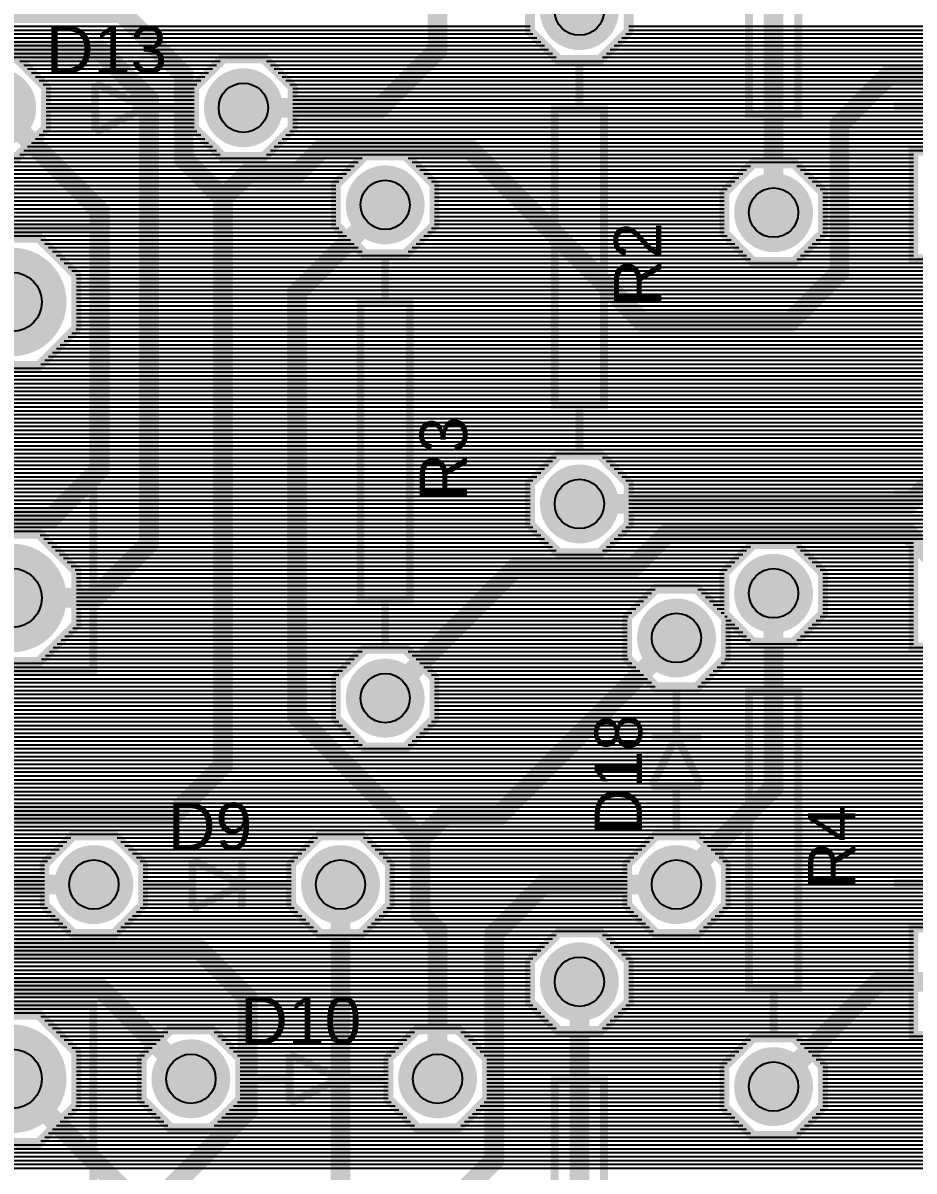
# Model space of a CAD drawing. Header units: centimetres. Extents: x -12.01 to -3.74, y 2.99 to 11.26.
# Drawn here: x -7.182 to -4.888, y 6.513 to 9.468 of the extents above; entities that cross this region are included whole.
import ezdxf

# ---------------------------------------------------------------- set-up
doc = ezdxf.new("R2010")
doc.units = ezdxf.units.CM
doc.layers.get('0').update_dxf_attribs({"linetype": 'CONTINUOUS'})

# ---------------------------------------------------------------- blocks, each defined once
blk = doc.blocks.new('EPAD')
at = {"const_width": 0.5}
blk.add_lwpolyline([(-0.25, 0, 1), (0.25, 0, 1)], format="xyb", close=True, dxfattribs=at)

msp = doc.modelspace()

# ---------------------------------------------------------------- linework, layer by layer
for points, const_width in [([(-6.75, 10.75), (-6.578, 10.922), (-4.445, 10.922), (-4.318, 10.795), (-4.318, 3.7465), (-4.445, 3.6195), (-7.8105, 3.6195), (-7.9375, 3.7465), (-7.9375, 4.1275), (-7.874, 4.191), (-7.9375, 4.2545), (-7.9375, 4.826), (-7.8105, 4.953), (-7.0485, 4.953), (-6.9215, 5.08), (-6.9215, 6.4615), (-7.21, 6.75)], 0.0508), ([(-4.75, 10), (-5.25, 9.5), (-5.25, 8.98)], 0.0508), ([(-6.6675, 9.017), (-6.76825, 9.11775), (-6.76825, 9.3345), (-6.927, 9.49325), (-9.25271, 9.49325), (-9.75, 9.99054)], 0.0508), ([(-5.3135, 9.234), (-5.1865, 9.234), (-5.1865, 9.996), (-5.3135, 9.996), (-5.3135, 9.234)], 0.02032), ([(-5.3135, 9.234), (-5.1865, 9.234), (-5.1865, 9.996), (-5.3135, 9.996), (-5.3135, 9.234)], 0.02032), ([(-6.115, 9.75), (-6.115, 9.398), (-6.263, 9.25), (-6.615, 9.25)], 0.0508), ([(-5.876999, 9.552605), (-5.876999, 9.447395), (-5.802605, 9.373001), (-5.697395, 9.373001), (-5.623001, 9.447395), (-5.623001, 9.552605), (-5.697395, 9.626999), (-5.802605, 9.626999), (-5.876999, 9.552605)], 0.0254), ([(-9.75, 8.75), (-9.102, 9.398), (-6.985, 9.398), (-6.858, 9.271), (-6.858, 8.128), (-6.998, 7.988), (-7.21, 7.988)], 0.0508), ([(-7.302605, 9.123001), (-7.197395, 9.123001), (-7.123001, 9.197395), (-7.123001, 9.302605), (-7.197395, 9.376999), (-7.302605, 9.376999), (-7.376999, 9.302605), (-7.376999, 9.197395), (-7.302605, 9.123001)], 0.0254), ([(-6.667605, 9.123001), (-6.562395, 9.123001), (-6.488001, 9.197395), (-6.488001, 9.302605), (-6.562395, 9.376999), (-6.667605, 9.376999), (-6.741999, 9.302605), (-6.741999, 9.197395), (-6.667605, 9.123001)], 0.0254), ([(-5.75, 9.373), (-5.75, 9.246)], 0.02032), ([(-5.75, 9.373), (-5.75, 9.246)], 0.02032), ([(-6.6675, 9.017), (-6.604, 9.0805), (-6.477, 9.0805), (-6.4135, 9.144), (-6.0325, 9.144), (-5.588, 8.6995), (-5.207, 8.6995), (-5.08, 8.8265), (-5.08, 9.2075), (-4.953, 9.3345), (-4.5595, 9.3345)], 0.0508), ([(-6.996, 9.3135), (-6.996, 9.1865)], 0.02032), ([(-6.996, 9.3135), (-6.869, 9.25)], 0.02032), ([(-6.996, 9.3135), (-6.996, 9.1865)], 0.02032), ([(-6.996, 9.3135), (-6.869, 9.25)], 0.02032), ([(-6.869, 9.3135), (-6.869, 9.1865)], 0.02032), ([(-6.869, 9.3135), (-6.869, 9.1865)], 0.02032), ([(-7.718, 7.988), (-7.5145, 8.1915), (-7.112, 8.1915), (-6.985, 8.3185), (-6.985, 8.985), (-7.25, 9.25)], 0.0508), ([(-7.123, 9.25), (-6.996, 9.25)], 0.02032), ([(-7.123, 9.25), (-6.996, 9.25)], 0.02032), ([(-6.996, 9.1865), (-6.869, 9.25)], 0.02032), ([(-6.996, 9.1865), (-6.869, 9.25)], 0.02032), ([(-6.869, 9.25), (-6.742, 9.25)], 0.02032), ([(-6.869, 9.25), (-6.742, 9.25)], 0.02032), ([(-5.8135, 8.484), (-5.6865, 8.484), (-5.6865, 9.246), (-5.8135, 9.246), (-5.8135, 8.484)], 0.02032), ([(-5.8135, 8.484), (-5.6865, 8.484), (-5.6865, 9.246), (-5.8135, 9.246), (-5.8135, 8.484)], 0.02032), ([(-4.9405, 9.254), (-4.8135, 9.254)], 0.02032), ([(-4.9405, 9.254), (-4.8135, 9.254)], 0.02032), ([(-5.25, 9.234), (-5.25, 9.107)], 0.02032), ([(-5.25, 9.234), (-5.25, 9.107)], 0.02032), ([(-6.376999, 9.052605), (-6.376999, 8.947395), (-6.302605, 8.873001), (-6.197395, 8.873001), (-6.123001, 8.947395), (-6.123001, 9.052605), (-6.197395, 9.126999), (-6.302605, 9.126999), (-6.376999, 9.052605)], 0.0254), ([(-4.356301, 8.860301), (-4.889699, 8.860301), (-4.889699, 9.139699), (-4.356301, 9.139699), (-4.356301, 8.860301)], 0.0254), ([(-5.376999, 9.032605), (-5.376999, 8.927395), (-5.302605, 8.853001), (-5.197395, 8.853001), (-5.123001, 8.927395), (-5.123001, 9.032605), (-5.197395, 9.106999), (-5.302605, 9.106999), (-5.376999, 9.032605)], 0.0254), ([(-6.6675, 9.017), (-6.6675, 7.5565), (-6.7945, 7.4295), (-8.6995, 7.4295), (-9.5885, 6.5405)], 0.0508), ([(-6.1595, 7.366), (-6.477, 7.6835), (-6.477, 8.773), (-6.25, 9)], 0.0508), ([(-4.75, 9), (-4.75, 8.382), (-4.902, 8.23), (-5.75, 8.23)], 0.0508), ([(-10.0262, 7.7975), (-7.0012, 7.7975), (-7.0012, 8.9405), (-10.0262, 8.9405), (-10.0262, 7.7975)], 0.02032), ([(-10.0262, 7.7975), (-7.0012, 7.7975), (-7.0012, 8.9405), (-10.0262, 8.9405), (-10.0262, 7.7975)], 0.02032), ([(-7.278386, 8.584901), (-7.141614, 8.584901), (-7.044901, 8.681614), (-7.044901, 8.818386), (-7.141614, 8.915099), (-7.278386, 8.915099), (-7.375099, 8.818386), (-7.375099, 8.681614), (-7.278386, 8.584901)], 0.0254), ([(-6.25, 8.873), (-6.25, 8.746)], 0.02032), ([(-6.25, 8.873), (-6.25, 8.746)], 0.02032), ([(-6.3135, 7.984), (-6.1865, 7.984), (-6.1865, 8.746), (-6.3135, 8.746), (-6.3135, 7.984)], 0.02032), ([(-6.3135, 7.984), (-6.1865, 7.984), (-6.1865, 8.746), (-6.3135, 8.746), (-6.3135, 7.984)], 0.02032), ([(-5.75, 8.484), (-5.75, 8.357)], 0.02032), ([(-5.75, 8.484), (-5.75, 8.357)], 0.02032), ([(-5.876999, 8.282605), (-5.876999, 8.177395), (-5.802605, 8.103001), (-5.697395, 8.103001), (-5.623001, 8.177395), (-5.623001, 8.282605), (-5.697395, 8.356999), (-5.802605, 8.356999), (-5.876999, 8.282605)], 0.0254), ([(-4.9405, 8.254), (-4.8135, 8.254)], 0.02032), ([(-4.9405, 8.254), (-4.8135, 8.254)], 0.02032), ([(-7.278386, 7.822901), (-7.141614, 7.822901), (-7.044901, 7.919614), (-7.044901, 8.056386), (-7.141614, 8.153099), (-7.278386, 8.153099), (-7.375099, 8.056386), (-7.375099, 7.919614), (-7.278386, 7.822901)], 0.0254), ([(-4.75, 8), (-4.9031, 8.1531), (-5.5245, 8.1531), (-5.6131, 8.0645), (-5.9155, 8.0645), (-6.25, 7.73)], 0.0508), ([(-5.376999, 8.052605), (-5.376999, 7.947395), (-5.302605, 7.873001), (-5.197395, 7.873001), (-5.123001, 7.947395), (-5.123001, 8.052605), (-5.197395, 8.126999), (-5.302605, 8.126999), (-5.376999, 8.052605)], 0.0254), ([(-4.356301, 7.860301), (-4.889699, 7.860301), (-4.889699, 8.139699), (-4.356301, 8.139699), (-4.356301, 7.860301)], 0.0254), ([(-5.373001, 7.832395), (-5.373001, 7.937605), (-5.447395, 8.011999), (-5.552605, 8.011999), (-5.626999, 7.937605), (-5.626999, 7.832395), (-5.552605, 7.758001), (-5.447395, 7.758001), (-5.373001, 7.832395)], 0.0254), ([(-5.5, 7.25), (-5.25, 7.5), (-5.25, 8)], 0.0508), ([(-6.25, 7.984), (-6.25, 7.857)], 0.02032), ([(-6.25, 7.984), (-6.25, 7.857)], 0.02032), ([(-6.1595, 7.366), (-6.096, 7.4295), (-5.9555, 7.4295), (-5.5, 7.885)], 0.0508), ([(-6.376999, 7.782605), (-6.376999, 7.677395), (-6.302605, 7.603001), (-6.197395, 7.603001), (-6.123001, 7.677395), (-6.123001, 7.782605), (-6.197395, 7.856999), (-6.302605, 7.856999), (-6.376999, 7.782605)], 0.0254), ([(-5.25, 7.873), (-5.25, 7.746)], 0.02032), ([(-5.25, 7.873), (-5.25, 7.746)], 0.02032), ([(-5.5, 7.631), (-5.5, 7.758)], 0.02032), ([(-5.5, 7.631), (-5.5, 7.758)], 0.02032), ([(-5.3135, 6.984), (-5.1865, 6.984), (-5.1865, 7.746), (-5.3135, 7.746), (-5.3135, 6.984)], 0.02032), ([(-5.3135, 6.984), (-5.1865, 6.984), (-5.1865, 7.746), (-5.3135, 7.746), (-5.3135, 6.984)], 0.02032), ([(-5.5635, 7.504), (-5.5, 7.631)], 0.02032), ([(-5.5635, 7.631), (-5.4365, 7.631)], 0.02032), ([(-5.5635, 7.504), (-5.5, 7.631)], 0.02032), ([(-5.5635, 7.631), (-5.4365, 7.631)], 0.02032), ([(-5.4365, 7.504), (-5.5, 7.631)], 0.02032), ([(-5.4365, 7.504), (-5.5, 7.631)], 0.02032), ([(-5.5635, 7.504), (-5.4365, 7.504)], 0.02032), ([(-5.5635, 7.504), (-5.4365, 7.504)], 0.02032), ([(-5.5, 7.377), (-5.5, 7.504)], 0.02032), ([(-5.5, 7.377), (-5.5, 7.504)], 0.02032), ([(-7.052605, 7.123001), (-6.947395, 7.123001), (-6.873001, 7.197395), (-6.873001, 7.302605), (-6.947395, 7.376999), (-7.052605, 7.376999), (-7.126999, 7.302605), (-7.126999, 7.197395), (-7.052605, 7.123001)], 0.0254), ([(-6.417605, 7.123001), (-6.312395, 7.123001), (-6.238001, 7.197395), (-6.238001, 7.302605), (-6.312395, 7.376999), (-6.417605, 7.376999), (-6.491999, 7.302605), (-6.491999, 7.197395), (-6.417605, 7.123001)], 0.0254), ([(-6.1595, 7.366), (-6.1595, 7.1755), (-6.115, 7.131), (-6.115, 6.75)], 0.0508), ([(-5.373001, 7.197395), (-5.373001, 7.302605), (-5.447395, 7.376999), (-5.552605, 7.376999), (-5.626999, 7.302605), (-5.626999, 7.197395), (-5.552605, 7.123001), (-5.447395, 7.123001), (-5.373001, 7.197395)], 0.0254), ([(-6.746, 7.3135), (-6.746, 7.1865)], 0.02032), ([(-6.746, 7.3135), (-6.619, 7.25)], 0.02032), ([(-6.746, 7.3135), (-6.746, 7.1865)], 0.02032), ([(-6.746, 7.3135), (-6.619, 7.25)], 0.02032), ([(-6.619, 7.3135), (-6.619, 7.1865)], 0.02032), ([(-6.619, 7.3135), (-6.619, 7.1865)], 0.02032), ([(-7, 7.25), (-7.874, 7.25), (-8.001, 7.123), (-8.001, 5.988), (-7.718, 5.988)], 0.0508), ([(-5.5, 7.25), (-5.842, 7.25), (-5.969, 7.123), (-5.969, 6.5405), (-6.096, 6.4135), (-6.3015, 6.4135), (-6.365, 6.477), (-6.615, 6.227), (-6.615, 5.5)], 0.0508), ([(-6.365, 6.477), (-6.365, 7.25)], 0.0508), ([(-6.873, 7.25), (-6.746, 7.25)], 0.02032), ([(-6.873, 7.25), (-6.746, 7.25)], 0.02032), ([(-6.746, 7.1865), (-6.619, 7.25)], 0.02032), ([(-6.746, 7.1865), (-6.619, 7.25)], 0.02032), ([(-6.619, 7.25), (-6.492, 7.25)], 0.02032), ([(-6.619, 7.25), (-6.492, 7.25)], 0.02032), ([(-4.9405, 7.254), (-4.8135, 7.254)], 0.02032), ([(-4.9405, 7.254), (-4.8135, 7.254)], 0.02032), ([(-5.876999, 7.052605), (-5.876999, 6.947395), (-5.802605, 6.873001), (-5.697395, 6.873001), (-5.623001, 6.947395), (-5.623001, 7.052605), (-5.697395, 7.126999), (-5.802605, 7.126999), (-5.876999, 7.052605)], 0.0254), ([(-4.356301, 6.860301), (-4.889699, 6.860301), (-4.889699, 7.139699), (-4.356301, 7.139699), (-4.356301, 6.860301)], 0.0254), ([(-7.21, 5.988), (-7.9103, 6.6883), (-7.9103, 6.9215), (-7.74605, 7.08575), (-6.731, 7.08575), (-6.604, 6.95875), (-6.604, 6.6675), (-6.7945, 6.477), (-6.7945, 4.8895), (-6.934, 4.75), (-7.21, 4.75)], 0.0508), ([(-7.718, 6.75), (-7.483, 6.985), (-6.985, 6.985), (-6.75, 6.75)], 0.0508), ([(-5.615, 4), (-5.334, 4.281), (-5.334, 4.953), (-5.9055, 5.5245), (-5.9055, 5.7785), (-5.75, 5.934), (-5.75, 7)], 0.0508), ([(-5.25, 6.73), (-4.98, 7), (-4.75, 7)], 0.0508), ([(-5.25, 6.984), (-5.25, 6.857)], 0.02032), ([(-5.25, 6.984), (-5.25, 6.857)], 0.02032), ([(-10.0262, 5.7975), (-7.0012, 5.7975), (-7.0012, 6.9405), (-10.0262, 6.9405), (-10.0262, 5.7975)], 0.02032), ([(-10.0262, 5.7975), (-7.0012, 5.7975), (-7.0012, 6.9405), (-10.0262, 6.9405), (-10.0262, 5.7975)], 0.02032), ([(-7.278386, 6.584901), (-7.141614, 6.584901), (-7.044901, 6.681614), (-7.044901, 6.818386), (-7.141614, 6.915099), (-7.278386, 6.915099), (-7.375099, 6.818386), (-7.375099, 6.681614), (-7.278386, 6.584901)], 0.0254), ([(-6.802605, 6.623001), (-6.697395, 6.623001), (-6.623001, 6.697395), (-6.623001, 6.802605), (-6.697395, 6.876999), (-6.802605, 6.876999), (-6.876999, 6.802605), (-6.876999, 6.697395), (-6.802605, 6.623001)], 0.0254), ([(-6.167605, 6.623001), (-6.062395, 6.623001), (-5.988001, 6.697395), (-5.988001, 6.802605), (-6.062395, 6.876999), (-6.167605, 6.876999), (-6.241999, 6.802605), (-6.241999, 6.697395), (-6.167605, 6.623001)], 0.0254), ([(-5.75, 6.873), (-5.75, 6.746)], 0.02032), ([(-5.75, 6.873), (-5.75, 6.746)], 0.02032), ([(-5.376999, 6.782605), (-5.376999, 6.677395), (-5.302605, 6.603001), (-5.197395, 6.603001), (-5.123001, 6.677395), (-5.123001, 6.782605), (-5.197395, 6.856999), (-5.302605, 6.856999), (-5.376999, 6.782605)], 0.0254), ([(-6.496, 6.8135), (-6.496, 6.6865)], 0.02032), ([(-6.496, 6.8135), (-6.369, 6.75)], 0.02032), ([(-6.496, 6.8135), (-6.496, 6.6865)], 0.02032), ([(-6.496, 6.8135), (-6.369, 6.75)], 0.02032), ([(-6.369, 6.8135), (-6.369, 6.6865)], 0.02032), ([(-6.369, 6.8135), (-6.369, 6.6865)], 0.02032), ([(-6.623, 6.75), (-6.496, 6.75)], 0.02032), ([(-6.623, 6.75), (-6.496, 6.75)], 0.02032), ([(-6.496, 6.6865), (-6.369, 6.75)], 0.02032), ([(-6.496, 6.6865), (-6.369, 6.75)], 0.02032), ([(-6.369, 6.75), (-6.242, 6.75)], 0.02032), ([(-6.369, 6.75), (-6.242, 6.75)], 0.02032), ([(-5.8135, 5.984), (-5.6865, 5.984), (-5.6865, 6.746), (-5.8135, 6.746), (-5.8135, 5.984)], 0.02032), ([(-5.8135, 5.984), (-5.6865, 5.984), (-5.6865, 6.746), (-5.8135, 6.746), (-5.8135, 5.984)], 0.02032)]:
    msp.add_lwpolyline(points, dxfattribs=dict(const_width=const_width))
for points in [[(-12, 9.46), (-5.876999, 9.46)], [(-5.623001, 9.46), (-3.75, 9.46)], [(-12, 9.45), (-5.876999, 9.45)], [(-12, 9.44), (-5.869604, 9.44)], [(-12, 9.43), (-5.859604, 9.43)], [(-5.640396, 9.43), (-3.75, 9.43)], [(-5.630396, 9.44), (-3.75, 9.44)], [(-5.623001, 9.45), (-3.75, 9.45)], [(-12, 9.42), (-5.849604, 9.42)], [(-12, 9.41), (-5.839604, 9.41)], [(-12, 9.4), (-5.829604, 9.4)], [(-5.670396, 9.4), (-3.75, 9.4)], [(-5.660396, 9.41), (-3.75, 9.41)], [(-5.650396, 9.42), (-3.75, 9.42)], [(-12, 9.39), (-5.819604, 9.39)], [(-12, 9.38), (-5.809604, 9.38)], [(-7.190396, 9.37), (-6.674604, 9.37)], [(-6.555396, 9.37), (-3.75, 9.37)], [(-5.690396, 9.38), (-3.75, 9.38)], [(-5.680396, 9.39), (-3.75, 9.39)], [(-7.180396, 9.36), (-6.684604, 9.36)], [(-7.170396, 9.35), (-6.694604, 9.35)], [(-6.545396, 9.36), (-3.75, 9.36)], [(-6.535396, 9.35), (-3.75, 9.35)], [(-7.160396, 9.34), (-6.704604, 9.34)], [(-7.150396, 9.33), (-6.714604, 9.33)], [(-7.140396, 9.32), (-6.724604, 9.32)], [(-6.525396, 9.34), (-3.75, 9.34)], [(-6.515396, 9.33), (-3.75, 9.33)], [(-6.505396, 9.32), (-3.75, 9.32)], [(-7.130396, 9.31), (-6.734604, 9.31)], [(-7.123001, 9.3), (-6.741999, 9.3)], [(-7.123001, 9.29), (-6.741999, 9.29)], [(-6.495396, 9.31), (-3.75, 9.31)], [(-6.488001, 9.3), (-3.75, 9.3)], [(-6.488001, 9.29), (-3.75, 9.29)], [(-7.123001, 9.28), (-6.741999, 9.28)], [(-7.123001, 9.27), (-6.741999, 9.27)], [(-7.123001, 9.26), (-6.741999, 9.26)], [(-6.488001, 9.28), (-3.75, 9.28)], [(-6.488001, 9.27), (-3.75, 9.27)], [(-6.488001, 9.26), (-3.75, 9.26)], [(-7.123001, 9.25), (-6.741999, 9.25)], [(-7.123001, 9.24), (-6.741999, 9.24)], [(-7.123001, 9.23), (-6.741999, 9.23)], [(-6.488001, 9.25), (-3.75, 9.25)], [(-6.488001, 9.24), (-3.75, 9.24)], [(-6.488001, 9.23), (-3.75, 9.23)], [(-7.123001, 9.22), (-6.741999, 9.22)], [(-7.123001, 9.21), (-6.741999, 9.21)], [(-7.123001, 9.2), (-6.741999, 9.2)], [(-6.488001, 9.22), (-3.75, 9.22)], [(-6.488001, 9.21), (-3.75, 9.21)], [(-6.488001, 9.2), (-3.75, 9.2)], [(-7.150396, 9.17), (-6.714604, 9.17)], [(-7.140396, 9.18), (-6.724604, 9.18)], [(-7.130396, 9.19), (-6.734604, 9.19)], [(-6.515396, 9.17), (-3.75, 9.17)], [(-6.505396, 9.18), (-3.75, 9.18)], [(-6.495396, 9.19), (-3.75, 9.19)], [(-7.180396, 9.14), (-6.684604, 9.14)], [(-7.170396, 9.15), (-6.694604, 9.15)], [(-7.160396, 9.16), (-6.704604, 9.16)], [(-6.545396, 9.14), (-3.75, 9.14)], [(-6.535396, 9.15), (-3.75, 9.15)], [(-6.525396, 9.16), (-3.75, 9.16)], [(-12, 9.12), (-6.309604, 9.12)], [(-12, 9.11), (-6.319604, 9.11)], [(-7.190396, 9.13), (-6.674604, 9.13)], [(-6.555396, 9.13), (-4.889699, 9.13)], [(-6.190396, 9.12), (-4.889699, 9.12)], [(-6.180396, 9.11), (-4.889699, 9.11)], [(-12, 9.1), (-6.329604, 9.1)], [(-12, 9.09), (-6.339604, 9.09)], [(-12, 9.08), (-6.349604, 9.08)], [(-6.170396, 9.1), (-5.309604, 9.1)], [(-6.160396, 9.09), (-5.319604, 9.09)], [(-6.150396, 9.08), (-5.329604, 9.08)], [(-5.190396, 9.1), (-4.889699, 9.1)], [(-5.180396, 9.09), (-4.889699, 9.09)], [(-5.170396, 9.08), (-4.889699, 9.08)], [(-12, 9.07), (-6.359604, 9.07)], [(-12, 9.06), (-6.369604, 9.06)], [(-12, 9.05), (-6.376999, 9.05)], [(-6.140396, 9.07), (-5.339604, 9.07)], [(-6.130396, 9.06), (-5.349604, 9.06)], [(-6.123001, 9.05), (-5.359604, 9.05)], [(-5.160396, 9.07), (-4.889699, 9.07)], [(-5.150396, 9.06), (-4.889699, 9.06)], [(-5.140396, 9.05), (-4.889699, 9.05)], [(-12, 9.04), (-6.376999, 9.04)], [(-12, 9.03), (-6.376999, 9.03)], [(-12, 9.02), (-6.376999, 9.02)], [(-6.123001, 9.04), (-5.369604, 9.04)], [(-6.123001, 9.03), (-5.376999, 9.03)], [(-6.123001, 9.02), (-5.376999, 9.02)], [(-5.130396, 9.04), (-4.889699, 9.04)], [(-5.123001, 9.03), (-4.889699, 9.03)], [(-5.123001, 9.02), (-4.889699, 9.02)], [(-12, 9.01), (-6.376999, 9.01)], [(-12, 9), (-6.376999, 9)], [(-12, 8.99), (-6.376999, 8.99)], [(-6.123001, 9.01), (-5.376999, 9.01)], [(-6.123001, 9), (-5.376999, 9)], [(-6.123001, 8.99), (-5.376999, 8.99)], [(-5.123001, 9.01), (-4.889699, 9.01)], [(-5.123001, 9), (-4.889699, 9)], [(-5.123001, 8.99), (-4.889699, 8.99)], [(-12, 8.98), (-6.376999, 8.98)], [(-12, 8.97), (-6.376999, 8.97)], [(-12, 8.96), (-6.376999, 8.96)], [(-6.123001, 8.98), (-5.376999, 8.98)], [(-6.123001, 8.97), (-5.376999, 8.97)], [(-6.123001, 8.96), (-5.376999, 8.96)], [(-5.123001, 8.98), (-4.889699, 8.98)], [(-5.123001, 8.97), (-4.889699, 8.97)], [(-5.123001, 8.96), (-4.889699, 8.96)], [(-12, 8.95), (-6.376999, 8.95)], [(-12, 8.94), (-6.369604, 8.94)], [(-12, 8.93), (-6.359604, 8.93)], [(-6.140396, 8.93), (-5.376999, 8.93)], [(-6.130396, 8.94), (-5.376999, 8.94)], [(-6.123001, 8.95), (-5.376999, 8.95)], [(-5.123001, 8.95), (-4.889699, 8.95)], [(-5.123001, 8.94), (-4.889699, 8.94)], [(-5.123001, 8.93), (-4.889699, 8.93)], [(-12, 8.92), (-6.349604, 8.92)], [(-7.136515, 8.91), (-6.339604, 8.91)], [(-7.126515, 8.9), (-6.329604, 8.9)], [(-6.170396, 8.9), (-5.349604, 8.9)], [(-6.160396, 8.91), (-5.359604, 8.91)], [(-6.150396, 8.92), (-5.369604, 8.92)], [(-5.150396, 8.9), (-4.889699, 8.9)], [(-5.140396, 8.91), (-4.889699, 8.91)], [(-5.130396, 8.92), (-4.889699, 8.92)], [(-7.116515, 8.89), (-6.319604, 8.89)], [(-7.106515, 8.88), (-6.309604, 8.88)], [(-7.096515, 8.87), (-5.319604, 8.87)], [(-6.190396, 8.88), (-5.329604, 8.88)], [(-6.180396, 8.89), (-5.339604, 8.89)], [(-5.180396, 8.87), (-4.889699, 8.87)], [(-5.170396, 8.88), (-4.889699, 8.88)], [(-5.160396, 8.89), (-4.889699, 8.89)], [(-7.086515, 8.86), (-5.309604, 8.86)], [(-7.076515, 8.85), (-3.75, 8.85)], [(-7.066515, 8.84), (-3.75, 8.84)], [(-5.190396, 8.86), (-3.75, 8.86)], [(-7.056515, 8.83), (-3.75, 8.83)], [(-7.046515, 8.82), (-3.75, 8.82)], [(-7.044901, 8.81), (-3.75, 8.81)], [(-7.044901, 8.8), (-3.75, 8.8)], [(-7.044901, 8.79), (-3.75, 8.79)], [(-7.044901, 8.78), (-3.75, 8.78)], [(-7.044901, 8.77), (-3.75, 8.77)], [(-7.044901, 8.76), (-3.75, 8.76)], [(-7.044901, 8.75), (-3.75, 8.75)], [(-7.044901, 8.74), (-3.75, 8.74)], [(-7.044901, 8.73), (-3.75, 8.73)], [(-7.044901, 8.72), (-3.75, 8.72)], [(-7.044901, 8.71), (-3.75, 8.71)], [(-7.044901, 8.7), (-3.75, 8.7)], [(-7.044901, 8.69), (-3.75, 8.69)], [(-7.056515, 8.67), (-3.75, 8.67)], [(-7.046515, 8.68), (-3.75, 8.68)], [(-7.086515, 8.64), (-3.75, 8.64)], [(-7.076515, 8.65), (-3.75, 8.65)], [(-7.066515, 8.66), (-3.75, 8.66)], [(-7.116515, 8.61), (-3.75, 8.61)], [(-7.106515, 8.62), (-3.75, 8.62)], [(-7.096515, 8.63), (-3.75, 8.63)], [(-12, 8.58), (-3.75, 8.58)], [(-7.136515, 8.59), (-3.75, 8.59)], [(-7.126515, 8.6), (-3.75, 8.6)], [(-12, 8.57), (-3.75, 8.57)], [(-12, 8.56), (-3.75, 8.56)], [(-12, 8.55), (-3.75, 8.55)], [(-12, 8.54), (-3.75, 8.54)], [(-12, 8.53), (-3.75, 8.53)], [(-12, 8.52), (-3.75, 8.52)], [(-12, 8.51), (-3.75, 8.51)], [(-12, 8.5), (-3.75, 8.5)], [(-12, 8.49), (-3.75, 8.49)], [(-12, 8.48), (-3.75, 8.48)], [(-12, 8.47), (-3.75, 8.47)], [(-12, 8.46), (-3.75, 8.46)], [(-12, 8.45), (-3.75, 8.45)], [(-12, 8.44), (-3.75, 8.44)], [(-12, 8.43), (-3.75, 8.43)], [(-12, 8.42), (-3.75, 8.42)], [(-12, 8.41), (-3.75, 8.41)], [(-12, 8.4), (-3.75, 8.4)], [(-12, 8.39), (-3.75, 8.39)], [(-12, 8.38), (-3.75, 8.38)], [(-12, 8.37), (-3.75, 8.37)], [(-12, 8.36), (-3.75, 8.36)], [(-12, 8.35), (-5.809604, 8.35)], [(-12, 8.34), (-5.819604, 8.34)], [(-5.690396, 8.35), (-3.75, 8.35)], [(-5.680396, 8.34), (-3.75, 8.34)], [(-12, 8.33), (-5.829604, 8.33)], [(-12, 8.32), (-5.839604, 8.32)], [(-12, 8.31), (-5.849604, 8.31)], [(-5.670396, 8.33), (-3.75, 8.33)], [(-5.660396, 8.32), (-3.75, 8.32)], [(-5.650396, 8.31), (-3.75, 8.31)], [(-12, 8.3), (-5.859604, 8.3)], [(-12, 8.29), (-5.869604, 8.29)], [(-12, 8.28), (-5.876999, 8.28)], [(-5.640396, 8.3), (-3.75, 8.3)], [(-5.630396, 8.29), (-3.75, 8.29)], [(-5.623001, 8.28), (-3.75, 8.28)], [(-12, 8.27), (-5.876999, 8.27)], [(-12, 8.26), (-5.876999, 8.26)], [(-12, 8.25), (-5.876999, 8.25)], [(-5.623001, 8.27), (-3.75, 8.27)], [(-5.623001, 8.26), (-3.75, 8.26)], [(-5.623001, 8.25), (-3.75, 8.25)], [(-12, 8.24), (-5.876999, 8.24)], [(-12, 8.23), (-5.876999, 8.23)], [(-12, 8.22), (-5.876999, 8.22)], [(-5.623001, 8.24), (-3.75, 8.24)], [(-5.623001, 8.23), (-3.75, 8.23)], [(-5.623001, 8.22), (-3.75, 8.22)], [(-12, 8.21), (-5.876999, 8.21)], [(-12, 8.2), (-5.876999, 8.2)], [(-12, 8.19), (-5.876999, 8.19)], [(-5.623001, 8.21), (-3.75, 8.21)], [(-5.623001, 8.2), (-3.75, 8.2)], [(-5.623001, 8.19), (-3.75, 8.19)], [(-12, 8.18), (-5.876999, 8.18)], [(-12, 8.17), (-5.869604, 8.17)], [(-12, 8.16), (-5.859604, 8.16)], [(-5.640396, 8.16), (-3.75, 8.16)], [(-5.630396, 8.17), (-3.75, 8.17)], [(-5.623001, 8.18), (-3.75, 8.18)], [(-7.138515, 8.15), (-5.849604, 8.15)], [(-7.128515, 8.14), (-5.839604, 8.14)], [(-7.118515, 8.13), (-5.829604, 8.13)], [(-5.670396, 8.13), (-4.889699, 8.13)], [(-5.660396, 8.14), (-3.75, 8.14)], [(-5.650396, 8.15), (-3.75, 8.15)], [(-7.108515, 8.12), (-5.819604, 8.12)], [(-7.098515, 8.11), (-5.809604, 8.11)], [(-7.088515, 8.1), (-5.329604, 8.1)], [(-5.690396, 8.11), (-5.319604, 8.11)], [(-5.680396, 8.12), (-5.309604, 8.12)], [(-5.190396, 8.12), (-4.889699, 8.12)], [(-5.180396, 8.11), (-4.889699, 8.11)], [(-5.170396, 8.1), (-4.889699, 8.1)], [(-7.078515, 8.09), (-5.339604, 8.09)], [(-7.068515, 8.08), (-5.349604, 8.08)], [(-7.058515, 8.07), (-5.359604, 8.07)], [(-5.160396, 8.09), (-4.889699, 8.09)], [(-5.150396, 8.08), (-4.889699, 8.08)], [(-5.140396, 8.07), (-4.889699, 8.07)], [(-7.048515, 8.06), (-5.369604, 8.06)], [(-7.044901, 8.05), (-5.376999, 8.05)], [(-7.044901, 8.04), (-5.376999, 8.04)], [(-5.130396, 8.06), (-4.889699, 8.06)], [(-5.123001, 8.05), (-4.889699, 8.05)], [(-5.123001, 8.04), (-4.889699, 8.04)], [(-7.044901, 8.03), (-5.376999, 8.03)], [(-7.044901, 8.02), (-5.376999, 8.02)], [(-5.123001, 8.03), (-4.889699, 8.03)], [(-5.123001, 8.02), (-4.889699, 8.02)], [(-7.044901, 8.01), (-5.554604, 8.01)], [(-7.044901, 8), (-5.564604, 8)], [(-7.044901, 7.99), (-5.574604, 7.99)], [(-5.445396, 8.01), (-5.376999, 8.01)], [(-5.435396, 8), (-5.376999, 8)], [(-5.425396, 7.99), (-5.376999, 7.99)], [(-5.123001, 8.01), (-4.889699, 8.01)], [(-5.123001, 8), (-4.889699, 8)], [(-5.123001, 7.99), (-4.889699, 7.99)], [(-7.044901, 7.98), (-5.584604, 7.98)], [(-7.044901, 7.97), (-5.594604, 7.97)], [(-7.044901, 7.96), (-5.604604, 7.96)], [(-5.415396, 7.98), (-5.376999, 7.98)], [(-5.405396, 7.97), (-5.376999, 7.97)], [(-5.395396, 7.96), (-5.376999, 7.96)], [(-5.123001, 7.98), (-4.889699, 7.98)], [(-5.123001, 7.97), (-4.889699, 7.97)], [(-5.123001, 7.96), (-4.889699, 7.96)], [(-7.044901, 7.95), (-5.614604, 7.95)], [(-7.044901, 7.94), (-5.624604, 7.94)], [(-7.044901, 7.93), (-5.626999, 7.93)], [(-5.385396, 7.95), (-5.376999, 7.95)], [(-5.375396, 7.94), (-5.369604, 7.94)], [(-5.373001, 7.93), (-5.359604, 7.93)], [(-5.140396, 7.93), (-4.889699, 7.93)], [(-5.130396, 7.94), (-4.889699, 7.94)], [(-5.123001, 7.95), (-4.889699, 7.95)], [(-7.064515, 7.9), (-5.626999, 7.9)], [(-7.054515, 7.91), (-5.626999, 7.91)], [(-7.044901, 7.92), (-5.626999, 7.92)], [(-5.373001, 7.92), (-5.349604, 7.92)], [(-5.373001, 7.91), (-5.339604, 7.91)], [(-5.373001, 7.9), (-5.329604, 7.9)], [(-5.170396, 7.9), (-4.889699, 7.9)], [(-5.160396, 7.91), (-4.889699, 7.91)], [(-5.150396, 7.92), (-4.889699, 7.92)], [(-7.094515, 7.87), (-5.626999, 7.87)], [(-7.084515, 7.88), (-5.626999, 7.88)], [(-7.074515, 7.89), (-5.626999, 7.89)], [(-5.373001, 7.89), (-5.319604, 7.89)], [(-5.373001, 7.88), (-5.309604, 7.88)], [(-5.373001, 7.87), (-4.889699, 7.87)], [(-5.190396, 7.88), (-4.889699, 7.88)], [(-5.180396, 7.89), (-4.889699, 7.89)], [(-7.124515, 7.84), (-6.319604, 7.84)], [(-7.114515, 7.85), (-6.309604, 7.85)], [(-7.104515, 7.86), (-5.626999, 7.86)], [(-6.190396, 7.85), (-5.626999, 7.85)], [(-6.180396, 7.84), (-5.626999, 7.84)], [(-5.373001, 7.86), (-3.75, 7.86)], [(-5.373001, 7.85), (-3.75, 7.85)], [(-5.373001, 7.84), (-3.75, 7.84)], [(-12, 7.82), (-6.339604, 7.82)], [(-12, 7.81), (-6.349604, 7.81)], [(-7.134515, 7.83), (-6.329604, 7.83)], [(-6.170396, 7.83), (-5.624604, 7.83)], [(-6.160396, 7.82), (-5.614604, 7.82)], [(-6.150396, 7.81), (-5.604604, 7.81)], [(-5.395396, 7.81), (-3.75, 7.81)], [(-5.385396, 7.82), (-3.75, 7.82)], [(-5.375396, 7.83), (-3.75, 7.83)], [(-12, 7.8), (-6.359604, 7.8)], [(-12, 7.79), (-6.369604, 7.79)], [(-12, 7.78), (-6.376999, 7.78)], [(-6.140396, 7.8), (-5.594604, 7.8)], [(-6.130396, 7.79), (-5.584604, 7.79)], [(-6.123001, 7.78), (-5.574604, 7.78)], [(-5.425396, 7.78), (-3.75, 7.78)], [(-5.415396, 7.79), (-3.75, 7.79)], [(-5.405396, 7.8), (-3.75, 7.8)], [(-12, 7.77), (-6.376999, 7.77)], [(-12, 7.76), (-6.376999, 7.76)], [(-12, 7.75), (-6.376999, 7.75)], [(-6.123001, 7.77), (-5.564604, 7.77)], [(-6.123001, 7.76), (-5.554604, 7.76)], [(-6.123001, 7.75), (-3.75, 7.75)], [(-5.445396, 7.76), (-3.75, 7.76)], [(-5.435396, 7.77), (-3.75, 7.77)], [(-12, 7.74), (-6.376999, 7.74)], [(-12, 7.73), (-6.376999, 7.73)], [(-12, 7.72), (-6.376999, 7.72)], [(-6.123001, 7.74), (-3.75, 7.74)], [(-6.123001, 7.73), (-3.75, 7.73)], [(-6.123001, 7.72), (-3.75, 7.72)], [(-12, 7.71), (-6.376999, 7.71)], [(-12, 7.7), (-6.376999, 7.7)], [(-12, 7.69), (-6.376999, 7.69)], [(-6.123001, 7.71), (-3.75, 7.71)], [(-6.123001, 7.7), (-3.75, 7.7)], [(-6.123001, 7.69), (-3.75, 7.69)], [(-12, 7.68), (-6.376999, 7.68)], [(-12, 7.67), (-6.369604, 7.67)], [(-12, 7.66), (-6.359604, 7.66)], [(-6.140396, 7.66), (-3.75, 7.66)], [(-6.130396, 7.67), (-3.75, 7.67)], [(-6.123001, 7.68), (-3.75, 7.68)], [(-12, 7.65), (-6.349604, 7.65)], [(-12, 7.64), (-6.339604, 7.64)], [(-11.182436, 7.63), (-6.329604, 7.63)], [(-6.170396, 7.63), (-3.75, 7.63)], [(-6.160396, 7.64), (-3.75, 7.64)], [(-6.150396, 7.65), (-3.75, 7.65)], [(-11.172436, 7.62), (-6.319604, 7.62)], [(-11.162436, 7.61), (-6.309604, 7.61)], [(-11.152436, 7.6), (-3.75, 7.6)], [(-6.190396, 7.61), (-3.75, 7.61)], [(-6.180396, 7.62), (-3.75, 7.62)], [(-11.142436, 7.59), (-3.75, 7.59)], [(-11.132436, 7.58), (-3.75, 7.58)], [(-11.122436, 7.57), (-3.75, 7.57)], [(-11.112436, 7.56), (-3.75, 7.56)], [(-11.110301, 7.55), (-3.75, 7.55)], [(-11.110301, 7.54), (-3.75, 7.54)], [(-11.110301, 7.53), (-3.75, 7.53)], [(-11.110301, 7.52), (-3.75, 7.52)], [(-11.110301, 7.51), (-3.75, 7.51)], [(-11.110301, 7.5), (-3.75, 7.5)], [(-11.110301, 7.49), (-3.75, 7.49)], [(-11.110301, 7.48), (-3.75, 7.48)], [(-11.110301, 7.47), (-3.75, 7.47)], [(-11.110301, 7.46), (-3.75, 7.46)], [(-11.110301, 7.45), (-3.75, 7.45)], [(-11.132436, 7.42), (-3.75, 7.42)], [(-11.122436, 7.43), (-3.75, 7.43)], [(-11.112436, 7.44), (-3.75, 7.44)], [(-11.162436, 7.39), (-3.75, 7.39)], [(-11.152436, 7.4), (-3.75, 7.4)], [(-11.142436, 7.41), (-3.75, 7.41)], [(-11.176436, 7.37), (-7.059604, 7.37)], [(-11.172436, 7.38), (-3.75, 7.38)], [(-11.166436, 7.36), (-7.069604, 7.36)], [(-6.940396, 7.37), (-6.424604, 7.37)], [(-6.930396, 7.36), (-6.434604, 7.36)], [(-6.305396, 7.37), (-5.559604, 7.37)], [(-6.295396, 7.36), (-5.569604, 7.36)], [(-5.440396, 7.37), (-3.75, 7.37)], [(-5.430396, 7.36), (-3.75, 7.36)], [(-11.156436, 7.35), (-7.079604, 7.35)], [(-11.146436, 7.34), (-7.089604, 7.34)], [(-6.920396, 7.35), (-6.444604, 7.35)], [(-6.910396, 7.34), (-6.454604, 7.34)], [(-6.285396, 7.35), (-5.579604, 7.35)], [(-6.275396, 7.34), (-5.589604, 7.34)], [(-5.420396, 7.35), (-3.75, 7.35)], [(-5.410396, 7.34), (-3.75, 7.34)], [(-11.136436, 7.33), (-7.099604, 7.33)], [(-11.126436, 7.32), (-7.109604, 7.32)], [(-11.116436, 7.31), (-7.119604, 7.31)], [(-6.900396, 7.33), (-6.464604, 7.33)], [(-6.890396, 7.32), (-6.474604, 7.32)], [(-6.880396, 7.31), (-6.484604, 7.31)], [(-6.265396, 7.33), (-5.599604, 7.33)], [(-6.255396, 7.32), (-5.609604, 7.32)], [(-6.245396, 7.31), (-5.619604, 7.31)], [(-5.400396, 7.33), (-3.75, 7.33)], [(-5.390396, 7.32), (-3.75, 7.32)], [(-5.380396, 7.31), (-3.75, 7.31)], [(-11.110301, 7.3), (-7.126999, 7.3)], [(-11.110301, 7.29), (-7.126999, 7.29)], [(-11.110301, 7.28), (-7.126999, 7.28)], [(-6.873001, 7.3), (-6.491999, 7.3)], [(-6.873001, 7.29), (-6.491999, 7.29)], [(-6.873001, 7.28), (-6.491999, 7.28)], [(-6.238001, 7.3), (-5.626999, 7.3)], [(-6.238001, 7.29), (-5.626999, 7.29)], [(-6.238001, 7.28), (-5.626999, 7.28)], [(-5.373001, 7.3), (-3.75, 7.3)], [(-5.373001, 7.29), (-3.75, 7.29)], [(-5.373001, 7.28), (-3.75, 7.28)], [(-11.110301, 7.27), (-7.126999, 7.27)], [(-11.110301, 7.26), (-7.126999, 7.26)], [(-11.110301, 7.25), (-7.126999, 7.25)], [(-6.873001, 7.27), (-6.491999, 7.27)], [(-6.873001, 7.26), (-6.491999, 7.26)], [(-6.873001, 7.25), (-6.491999, 7.25)], [(-6.238001, 7.27), (-5.626999, 7.27)], [(-6.238001, 7.26), (-5.626999, 7.26)], [(-6.238001, 7.25), (-5.626999, 7.25)], [(-5.373001, 7.27), (-3.75, 7.27)], [(-5.373001, 7.26), (-3.75, 7.26)], [(-5.373001, 7.25), (-3.75, 7.25)], [(-11.110301, 7.24), (-7.126999, 7.24)], [(-11.110301, 7.23), (-7.126999, 7.23)], [(-11.110301, 7.22), (-7.126999, 7.22)], [(-6.873001, 7.24), (-6.491999, 7.24)], [(-6.873001, 7.23), (-6.491999, 7.23)], [(-6.873001, 7.22), (-6.491999, 7.22)], [(-6.238001, 7.24), (-5.626999, 7.24)], [(-6.238001, 7.23), (-5.626999, 7.23)], [(-6.238001, 7.22), (-5.626999, 7.22)], [(-5.373001, 7.24), (-3.75, 7.24)], [(-5.373001, 7.23), (-3.75, 7.23)], [(-5.373001, 7.22), (-3.75, 7.22)], [(-11.110301, 7.21), (-7.126999, 7.21)], [(-11.110301, 7.2), (-7.126999, 7.2)], [(-11.110301, 7.19), (-7.119604, 7.19)], [(-6.880396, 7.19), (-6.484604, 7.19)], [(-6.873001, 7.21), (-6.491999, 7.21)], [(-6.873001, 7.2), (-6.491999, 7.2)], [(-6.245396, 7.19), (-5.619604, 7.19)], [(-6.238001, 7.21), (-5.626999, 7.21)], [(-6.238001, 7.2), (-5.626999, 7.2)], [(-5.380396, 7.19), (-3.75, 7.19)], [(-5.373001, 7.21), (-3.75, 7.21)], [(-5.373001, 7.2), (-3.75, 7.2)], [(-11.138436, 7.16), (-7.089604, 7.16)], [(-11.128436, 7.17), (-7.099604, 7.17)], [(-11.118436, 7.18), (-7.109604, 7.18)], [(-6.910396, 7.16), (-6.454604, 7.16)], [(-6.900396, 7.17), (-6.464604, 7.17)], [(-6.890396, 7.18), (-6.474604, 7.18)], [(-6.275396, 7.16), (-5.589604, 7.16)], [(-6.265396, 7.17), (-5.599604, 7.17)], [(-6.255396, 7.18), (-5.609604, 7.18)], [(-5.410396, 7.16), (-3.75, 7.16)], [(-5.400396, 7.17), (-3.75, 7.17)], [(-5.390396, 7.18), (-3.75, 7.18)], [(-11.168436, 7.13), (-7.059604, 7.13)], [(-11.158436, 7.14), (-7.069604, 7.14)], [(-11.148436, 7.15), (-7.079604, 7.15)], [(-6.940396, 7.13), (-6.424604, 7.13)], [(-6.930396, 7.14), (-6.434604, 7.14)], [(-6.920396, 7.15), (-6.444604, 7.15)], [(-6.305396, 7.13), (-5.559604, 7.13)], [(-6.295396, 7.14), (-5.569604, 7.14)], [(-6.285396, 7.15), (-5.579604, 7.15)], [(-5.440396, 7.13), (-4.889699, 7.13)], [(-5.430396, 7.14), (-3.75, 7.14)], [(-5.420396, 7.15), (-3.75, 7.15)], [(-11.178436, 7.12), (-5.809604, 7.12)], [(-11.170436, 7.11), (-5.819604, 7.11)], [(-11.160436, 7.1), (-5.829604, 7.1)], [(-5.690396, 7.12), (-4.889699, 7.12)], [(-5.680396, 7.11), (-4.889699, 7.11)], [(-5.670396, 7.1), (-4.889699, 7.1)], [(-11.150436, 7.09), (-5.839604, 7.09)], [(-11.140436, 7.08), (-5.849604, 7.08)], [(-11.130436, 7.07), (-5.859604, 7.07)], [(-5.660396, 7.09), (-4.889699, 7.09)], [(-5.650396, 7.08), (-4.889699, 7.08)], [(-5.640396, 7.07), (-4.889699, 7.07)], [(-11.120436, 7.06), (-5.869604, 7.06)], [(-11.110436, 7.05), (-5.876999, 7.05)], [(-11.110301, 7.04), (-5.876999, 7.04)], [(-5.630396, 7.06), (-4.889699, 7.06)], [(-5.623001, 7.05), (-4.889699, 7.05)], [(-5.623001, 7.04), (-4.889699, 7.04)], [(-11.110301, 7.03), (-5.876999, 7.03)], [(-11.110301, 7.02), (-5.876999, 7.02)], [(-11.110301, 7.01), (-5.876999, 7.01)], [(-5.623001, 7.03), (-4.889699, 7.03)], [(-5.623001, 7.02), (-4.889699, 7.02)], [(-5.623001, 7.01), (-4.889699, 7.01)], [(-11.110301, 7), (-5.876999, 7)], [(-11.110301, 6.99), (-5.876999, 6.99)], [(-11.110301, 6.98), (-5.876999, 6.98)], [(-5.623001, 7), (-4.889699, 7)], [(-5.623001, 6.99), (-4.889699, 6.99)], [(-5.623001, 6.98), (-4.889699, 6.98)], [(-11.110301, 6.97), (-5.876999, 6.97)], [(-11.110301, 6.96), (-5.876999, 6.96)], [(-11.110301, 6.95), (-5.876999, 6.95)], [(-5.623001, 6.97), (-4.889699, 6.97)], [(-5.623001, 6.96), (-4.889699, 6.96)], [(-5.623001, 6.95), (-4.889699, 6.95)], [(-11.124436, 6.92), (-5.849604, 6.92)], [(-11.114436, 6.93), (-5.859604, 6.93)], [(-11.110301, 6.94), (-5.869604, 6.94)], [(-5.650396, 6.92), (-4.889699, 6.92)], [(-5.640396, 6.93), (-4.889699, 6.93)], [(-5.630396, 6.94), (-4.889699, 6.94)], [(-7.136515, 6.91), (-5.839604, 6.91)], [(-7.126515, 6.9), (-5.829604, 6.9)], [(-7.116515, 6.89), (-5.819604, 6.89)], [(-5.680396, 6.89), (-4.889699, 6.89)], [(-5.670396, 6.9), (-4.889699, 6.9)], [(-5.660396, 6.91), (-4.889699, 6.91)], [(-7.106515, 6.88), (-5.809604, 6.88)], [(-7.096515, 6.87), (-6.809604, 6.87)], [(-7.086515, 6.86), (-6.819604, 6.86)], [(-6.690396, 6.87), (-6.174604, 6.87)], [(-6.680396, 6.86), (-6.184604, 6.86)], [(-6.055396, 6.87), (-4.889699, 6.87)], [(-6.045396, 6.86), (-3.75, 6.86)], [(-5.690396, 6.88), (-4.889699, 6.88)], [(-7.076515, 6.85), (-6.829604, 6.85)], [(-7.066515, 6.84), (-6.839604, 6.84)], [(-7.056515, 6.83), (-6.849604, 6.83)], [(-6.670396, 6.85), (-6.194604, 6.85)], [(-6.660396, 6.84), (-6.204604, 6.84)], [(-6.650396, 6.83), (-6.214604, 6.83)], [(-6.035396, 6.85), (-5.309604, 6.85)], [(-6.025396, 6.84), (-5.319604, 6.84)], [(-6.015396, 6.83), (-5.329604, 6.83)], [(-5.190396, 6.85), (-3.75, 6.85)], [(-5.180396, 6.84), (-3.75, 6.84)], [(-5.170396, 6.83), (-3.75, 6.83)], [(-7.046515, 6.82), (-6.859604, 6.82)], [(-7.044901, 6.81), (-6.869604, 6.81)], [(-7.044901, 6.8), (-6.876999, 6.8)], [(-6.640396, 6.82), (-6.224604, 6.82)], [(-6.630396, 6.81), (-6.234604, 6.81)], [(-6.623001, 6.8), (-6.241999, 6.8)], [(-6.005396, 6.82), (-5.339604, 6.82)], [(-5.995396, 6.81), (-5.349604, 6.81)], [(-5.988001, 6.8), (-5.359604, 6.8)], [(-5.160396, 6.82), (-3.75, 6.82)], [(-5.150396, 6.81), (-3.75, 6.81)], [(-5.140396, 6.8), (-3.75, 6.8)], [(-7.044901, 6.79), (-6.876999, 6.79)], [(-7.044901, 6.78), (-6.876999, 6.78)], [(-7.044901, 6.77), (-6.876999, 6.77)], [(-6.623001, 6.79), (-6.241999, 6.79)], [(-6.623001, 6.78), (-6.241999, 6.78)], [(-6.623001, 6.77), (-6.241999, 6.77)], [(-5.988001, 6.79), (-5.369604, 6.79)], [(-5.988001, 6.78), (-5.376999, 6.78)], [(-5.988001, 6.77), (-5.376999, 6.77)], [(-5.130396, 6.79), (-3.75, 6.79)], [(-5.123001, 6.78), (-3.75, 6.78)], [(-5.123001, 6.77), (-3.75, 6.77)], [(-7.044901, 6.76), (-6.876999, 6.76)], [(-7.044901, 6.75), (-6.876999, 6.75)], [(-7.044901, 6.74), (-6.876999, 6.74)], [(-6.623001, 6.76), (-6.241999, 6.76)], [(-6.623001, 6.75), (-6.241999, 6.75)], [(-6.623001, 6.74), (-6.241999, 6.74)], [(-5.988001, 6.76), (-5.376999, 6.76)], [(-5.988001, 6.75), (-5.376999, 6.75)], [(-5.988001, 6.74), (-5.376999, 6.74)], [(-5.123001, 6.76), (-3.75, 6.76)], [(-5.123001, 6.75), (-3.75, 6.75)], [(-5.123001, 6.74), (-3.75, 6.74)], [(-7.044901, 6.73), (-6.876999, 6.73)], [(-7.044901, 6.72), (-6.876999, 6.72)], [(-7.044901, 6.71), (-6.876999, 6.71)], [(-6.623001, 6.73), (-6.241999, 6.73)], [(-6.623001, 6.72), (-6.241999, 6.72)], [(-6.623001, 6.71), (-6.241999, 6.71)], [(-5.988001, 6.73), (-5.376999, 6.73)], [(-5.988001, 6.72), (-5.376999, 6.72)], [(-5.988001, 6.71), (-5.376999, 6.71)], [(-5.123001, 6.73), (-3.75, 6.73)], [(-5.123001, 6.72), (-3.75, 6.72)], [(-5.123001, 6.71), (-3.75, 6.71)], [(-7.044901, 6.7), (-6.876999, 6.7)], [(-7.044901, 6.69), (-6.869604, 6.69)], [(-6.630396, 6.69), (-6.234604, 6.69)], [(-6.623001, 6.7), (-6.241999, 6.7)], [(-5.995396, 6.69), (-5.376999, 6.69)], [(-5.988001, 6.7), (-5.376999, 6.7)], [(-5.123001, 6.7), (-3.75, 6.7)], [(-5.123001, 6.69), (-3.75, 6.69)], [(-7.066515, 6.66), (-6.839604, 6.66)], [(-7.056515, 6.67), (-6.849604, 6.67)], [(-7.046515, 6.68), (-6.859604, 6.68)], [(-6.660396, 6.66), (-6.204604, 6.66)], [(-6.650396, 6.67), (-6.214604, 6.67)], [(-6.640396, 6.68), (-6.224604, 6.68)], [(-6.025396, 6.66), (-5.359604, 6.66)], [(-6.015396, 6.67), (-5.369604, 6.67)], [(-6.005396, 6.68), (-5.376999, 6.68)], [(-5.140396, 6.66), (-3.75, 6.66)], [(-5.130396, 6.67), (-3.75, 6.67)], [(-5.123001, 6.68), (-3.75, 6.68)], [(-7.096515, 6.63), (-6.809604, 6.63)], [(-7.086515, 6.64), (-6.819604, 6.64)], [(-7.076515, 6.65), (-6.829604, 6.65)], [(-6.690396, 6.63), (-6.174604, 6.63)], [(-6.680396, 6.64), (-6.184604, 6.64)], [(-6.670396, 6.65), (-6.194604, 6.65)], [(-6.055396, 6.63), (-5.329604, 6.63)], [(-6.045396, 6.64), (-5.339604, 6.64)], [(-6.035396, 6.65), (-5.349604, 6.65)], [(-5.170396, 6.63), (-3.75, 6.63)], [(-5.160396, 6.64), (-3.75, 6.64)], [(-5.150396, 6.65), (-3.75, 6.65)], [(-7.126515, 6.6), (-3.75, 6.6)], [(-7.116515, 6.61), (-5.309604, 6.61)], [(-7.106515, 6.62), (-5.319604, 6.62)], [(-5.190396, 6.61), (-3.75, 6.61)], [(-5.180396, 6.62), (-3.75, 6.62)], [(-12, 6.58), (-3.75, 6.58)], [(-12, 6.57), (-3.75, 6.57)], [(-7.136515, 6.59), (-3.75, 6.59)], [(-12, 6.56), (-3.75, 6.56)], [(-12, 6.55), (-3.75, 6.55)], [(-12, 6.54), (-3.75, 6.54)], [(-12, 6.53), (-3.75, 6.53)], [(-12, 6.52), (-3.75, 6.52)]]:
    msp.add_lwpolyline(points)
for centre, radius in [((-5.75, 9.5), 0.0635), ((-6.615, 9.25), 0.0635), ((-6.25, 9), 0.0635), ((-5.25, 8.98), 0.0635), ((-7.21, 8.75), 0.0762), ((-5.75, 8.23), 0.0635), ((-7.21, 7.988), 0.0762), ((-5.25, 8), 0.0635), ((-5.5, 7.885), 0.0635), ((-6.25, 7.73), 0.0635), ((-7, 7.25), 0.0635), ((-6.365, 7.25), 0.0635), ((-5.5, 7.25), 0.0635), ((-5.75, 7), 0.0635), ((-7.21, 6.75), 0.0762), ((-6.75, 6.75), 0.0635), ((-6.115, 6.75), 0.0635), ((-5.25, 6.73), 0.0635)]:
    msp.add_circle(centre, radius)

# ---------------------------------------------------------------- block references
for p, xscale, yscale in [((-5.75, 9.5), 0.2032, 0.2032), ((-5.75, 9.5), 0.1778, 0.1778), ((-7.25, 9.25), 0.2032, 0.2032), ((-6.615, 9.25), 0.2032, 0.2032), ((-7.25, 9.25), 0.1778, 0.1778), ((-6.615, 9.25), 0.1778, 0.1778), ((-6.25, 9), 0.2032, 0.2032), ((-6.25, 9), 0.1778, 0.1778), ((-5.25, 8.98), 0.2032, 0.2032), ((-5.25, 8.98), 0.1778, 0.1778), ((-7.21, 8.75), 0.2794, 0.2794), ((-7.21, 8.75), 0.254, 0.254), ((-5.75, 8.23), 0.2032, 0.2032), ((-5.75, 8.23), 0.1778, 0.1778), ((-7.21, 7.988), 0.2794, 0.2794), ((-7.21, 7.988), 0.254, 0.254), ((-5.25, 8), 0.2032, 0.2032), ((-5.25, 8), 0.1778, 0.1778), ((-5.5, 7.885), 0.2032, 0.2032), ((-5.5, 7.885), 0.1778, 0.1778), ((-6.25, 7.73), 0.2032, 0.2032), ((-6.25, 7.73), 0.1778, 0.1778), ((-7, 7.25), 0.2032, 0.2032), ((-7, 7.25), 0.1778, 0.1778), ((-6.365, 7.25), 0.2032, 0.2032), ((-6.365, 7.25), 0.1778, 0.1778), ((-5.5, 7.25), 0.2032, 0.2032), ((-5.5, 7.25), 0.1778, 0.1778), ((-5.75, 7), 0.2032, 0.2032), ((-5.75, 7), 0.1778, 0.1778), ((-7.21, 6.75), 0.2794, 0.2794), ((-7.21, 6.75), 0.254, 0.254), ((-6.75, 6.75), 0.2032, 0.2032), ((-6.75, 6.75), 0.1778, 0.1778), ((-6.115, 6.75), 0.2032, 0.2032), ((-6.115, 6.75), 0.1778, 0.1778), ((-5.25, 6.73), 0.2032, 0.2032), ((-5.25, 6.73), 0.1778, 0.1778)]:
    msp.add_blockref('EPAD', p, dxfattribs=dict(xscale=xscale, yscale=yscale))

# ---------------------------------------------------------------- texts
at = {"width": 1.041667}
for s, p in [('D13', (-7.123, 9.3389)), ('D13', (-7.123, 9.3389)), ('D9', (-6.8095, 7.3389)), ('D9', (-6.8095, 7.3389)), ('D10', (-6.623, 6.8389)), ('D10', (-6.623, 6.8389))]:
    msp.add_text(s, height=0.12192, dxfattribs=at).set_placement(p)
for s, p in [('R2', (-5.53918, 8.738)), ('R2', (-5.53918, 8.738)), ('R3', (-6.03918, 8.238)), ('R3', (-6.03918, 8.238)), ('D18', (-5.5889, 7.377)), ('D18', (-5.5889, 7.377)), ('R4', (-5.03918, 7.238)), ('R4', (-5.03918, 7.238))]:
    msp.add_text(s, height=0.12192, rotation=90, dxfattribs=at).set_placement(p)

doc.saveas('drawing.dxf')
